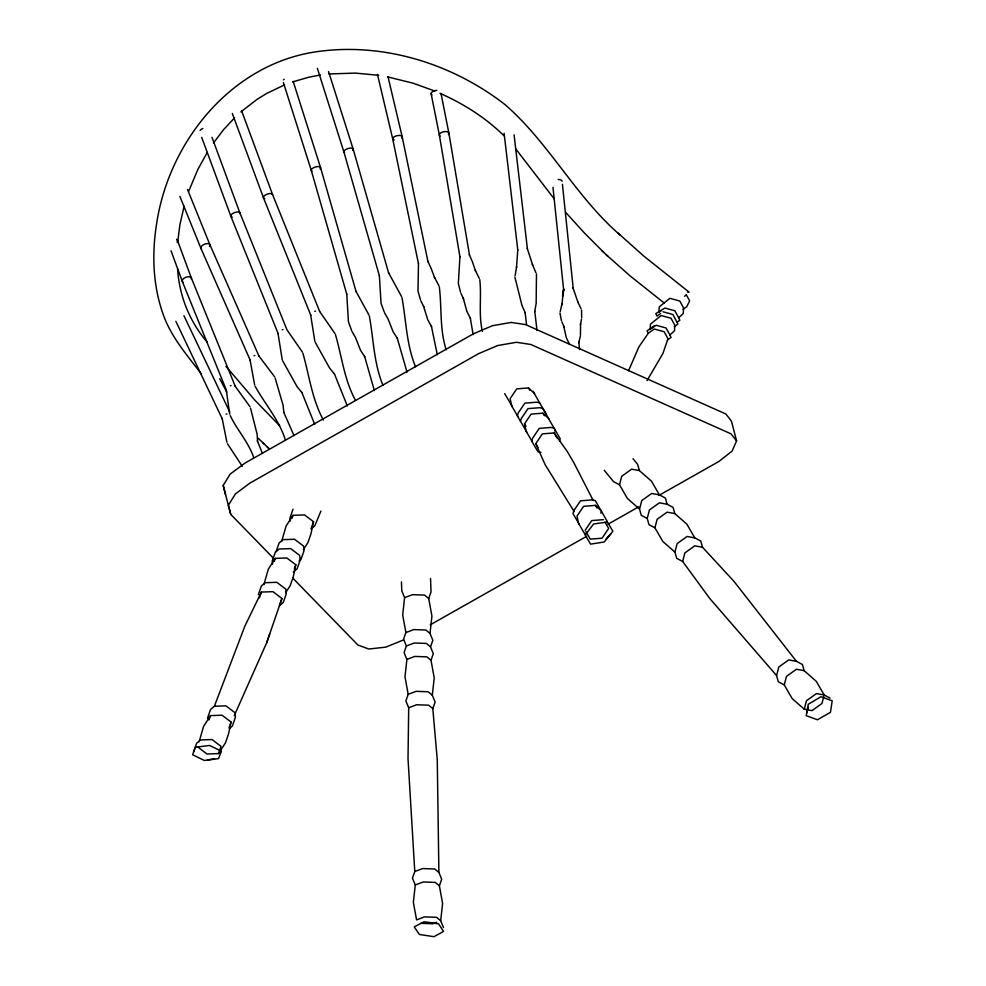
<?xml version="1.0" encoding="UTF-8"?>
<svg xmlns="http://www.w3.org/2000/svg" width="986" height="986" viewBox="0 0 986 986"><rect width="100%" height="100%" fill="white"/><g stroke="black" fill="none" stroke-linecap="round" stroke-linejoin="round"><path stroke-width="1.48" d="M222.146 418.434L226.903 442.233M226.238 389.84L229.713 414.206M580.446 335.376L580.569 323.654M401.45 581.839L401.783 590.848L404.605 597.664L402.682 615.017L405.899 632.568L403.582 639.187L406.392 645.99L404.075 652.609L406.898 659.412L404.975 676.778L408.192 694.329L405.875 700.935L408.697 707.751L408.019 758.665L414.773 871.538L412.456 878.156L415.279 884.972L413.356 902.326L416.573 919.876L424.498 916.881L436.564 917.325L440.68 920.776L443.503 927.579M418.471 263.545L418.002 291.104L420.48 299.867M516.491 267.551L517.786 249.976M278.027 333.416L282.218 359.767M310.652 314.965L314.83 341.304M459.944 256.717L458.342 283.475L460.474 292.041M650.119 329.583L650.489 324.123L661.138 315.532L671.022 318.256L674.855 325.294L674.486 330.741L669.901 335.03L671.059 337.483L667.374 340.096M561.847 304.908L563.61 289.687M177.665 242.568L179.883 224.697L184.136 206.148M573.223 288.454L562.427 184.308M440.68 920.776L442.603 903.41L439.386 885.859L441.703 879.241L438.893 872.437L437.266 759.762L432.805 708.651L435.122 702.032L432.312 695.216L434.222 677.863L431.018 660.312L433.322 653.693L430.512 646.89L432.829 640.271L430.019 633.456L431.93 616.102L428.713 598.551L431.03 591.933L430.537 578.412M469.509 255.189L448.901 133.233L441.013 93.497M527.411 248.78L514.076 134.86M806.647 712.977L806.24 715.676L817.468 719.768L830.446 712.323L832.196 700.799L820.968 696.72L808.298 704.275L806.647 712.977L808.372 707.258M427.973 261.734L402.177 136.758L388.04 76.883M562.525 296.404L563.758 289.034L562.636 295.529M515.099 275.698L516.652 266.528M534.646 311.749L536.027 304.292M580.421 324.776L581.493 319.107M356.094 291.696L320.586 167.682L293.187 81.419M388.706 273.245L353.198 149.231L328.548 71.571M199.123 741.817L203.597 726.337L210.523 715.614L222.047 715.207L231.057 722.023L228.493 734.102L225.437 742.865L218.51 753.587L206.986 753.994L197.976 747.178M263.878 584.575L268.352 569.107L275.279 558.384L286.803 557.965L295.812 564.781L293.249 576.859L290.204 585.635L285.583 592.771M281.614 541.524L286.088 526.043L293.015 515.333L304.538 514.914L313.548 521.73L310.984 533.808L307.928 542.571L303.318 549.72M560.184 311.736L561.983 303.836M578.733 342.746L580.323 336.325M823.791 696.399L821.954 703.499L812.02 710.623L804.28 709.217L792.165 698.569L784.264 684.9L778.299 681.733L776.574 675.546L709.784 598.514L682.645 561.465L676.679 558.31L674.942 552.123L662.826 541.474L654.926 527.806L648.961 524.651L647.223 518.451L641.27 515.296L639.532 509.109L627.404 498.46L619.516 484.792L621.722 476.275L631.656 469.163L639.384 470.568L651.512 481.205L659.4 494.873L665.365 498.041L667.103 504.228L673.068 507.383L674.794 513.57L686.922 524.219L694.81 537.888L700.775 541.043L702.513 547.242L733.88 581.259L796.442 661.323L802.407 664.478L804.145 670.665L816.26 681.314L824.16 694.982L830.126 698.137M639.532 509.109L641.738 500.58L651.672 493.468L659.4 494.873M647.223 518.451L649.429 509.935L659.375 502.823L667.103 504.228M654.926 527.806L657.132 519.289L667.066 512.165L674.794 513.57M674.942 552.123L677.148 543.594L687.082 536.483L694.81 537.888M682.645 561.465L684.851 552.949L694.785 545.837L702.513 547.242M776.574 675.546L778.78 667.029L788.714 659.917L796.442 661.323M784.264 684.9L786.471 676.384L796.405 669.26L804.145 670.665M804.28 709.217L806.486 700.689L816.433 693.577L824.16 694.982M520.448 421.33L521.397 418.384L527.991 408.635L539.761 407.686L542.719 408.364L548.98 419.038M559.604 440.754L560.233 438.795L548.352 418.237L542.879 413.183L531.121 414.12L524.515 423.869L526.08 431.202L532.341 441.876M600.856 513.201L601.485 511.229M234.261 715.676L266.688 642.724L281.934 598.477L272.925 591.662L261.401 592.081L244.836 626.196L214.381 706.259L210.536 709.489L207.479 718.264M193.601 751.948L196.658 743.185L200.503 739.956L212.027 739.537L221.037 746.353L218.51 753.587M209.007 719.953L210.523 715.614M258.357 594.718L261.413 585.943L265.259 582.714L276.783 582.307L285.792 589.123L286.322 593.708L283.265 602.471L279.42 605.7L281.934 598.477M259.392 597.861L261.401 592.081M276.092 551.667L279.149 542.892L282.994 539.662L294.518 539.256L303.528 546.059L304.045 550.656L300.989 559.419L299.066 561.034M274.268 561.28L275.279 558.384M293.027 509.207L289.97 517.97L290.315 521.027M292.004 518.229L293.015 515.333M229.035 727.804L231.057 722.023M266.688 642.724L269.745 633.949M294.296 569.119L295.812 564.781M313.548 521.73L311.021 528.964L314.867 525.735L320.906 511.068M188.72 191.21L197.878 169.382L207.257 152.46M628.587 370.662L638.866 346.973L648.209 333.33L654.273 329.016L664.17 331.74L667.99 338.777L662.863 353.592L647.013 380.621M225.523 494.479L223.193 485.432L230.145 474.143L244.762 463.223L473.49 333.773L492.396 325.725L511.229 322.422L525.637 324.628L725.832 413.984L731.39 421.022L736.579 440.878L732.08 451.132L718.893 461.46L658.771 495.49M574.172 511.611L545.135 464.677L535.768 443.626L542.362 433.877L554.132 432.94L567.406 451.711L573.667 462.385L593.227 500.518M585.142 530.332L591.748 520.583L603.506 519.647M213.506 142.958L223.6 129.622L234.594 117.864M610.852 533.771L612.836 531.171L607.462 522.038L593.634 523.96L585.191 535.004L590.565 544.136L604.245 541.967L610.852 533.771L606.057 538.874M677.37 321.991L679.822 320.253L678.664 317.8L683.249 313.511L683.618 308.051L679.785 301.026L669.901 298.302L659.252 306.892L658.882 312.34L661.31 310.627M293.298 572.016L297.143 568.786L300.188 560.011L299.67 555.426L290.66 548.61L279.137 549.029L275.291 552.259L272.235 561.022L272.592 564.078M229.491 728.444L232.376 726.016L235.432 717.253L234.914 712.656L225.905 705.84L214.381 706.259M240.929 111.886L256.927 99.438L266.651 93.448L284.621 84.858M684.494 296.268L686.231 294.937M660.62 313.511L656.984 316.087L655.826 313.634L664.946 308.039L674.831 310.763L678.664 317.8M654.408 325.651L647.062 330.865L648.209 333.33M651.327 328.72L656.183 325.269L666.068 327.993L669.901 335.03M683.002 309.37L686.687 306.757L689.67 300.89L686.342 294.802M674.239 326.612L677.912 324L672.933 314.509L663.036 311.786M430.278 624.804L586.621 536.322M607.992 524.219L638.731 506.829M403.557 639.926L385.748 647.136L368.789 649.022L357.893 645.004L292.694 578.018M404.605 597.664L412.53 594.657L424.596 595.113L428.713 598.551M405.899 632.568L413.824 629.573L425.89 630.017L430.019 633.456M406.392 645.99L414.33 642.995L426.383 643.439L430.512 646.89M406.898 659.412L414.823 656.417L426.889 656.873L431.018 660.312M408.192 694.329L416.129 691.322L428.183 691.778L432.312 695.216M408.697 707.751L416.622 704.756L428.676 705.2L432.805 708.651M414.773 871.538L422.711 868.543L434.764 868.999L438.893 872.437M415.279 884.972L423.204 881.977L435.257 882.421L439.386 885.859M436.724 922.267L432.755 923.771L420.702 923.315M292.632 81.887L309.074 77.142L320.425 74.998M254.08 355.749L254.819 355.539M226.127 414.169L226.866 413.972M314.78 311.329L315.532 311.12M282.169 329.78L282.92 329.57M230.28 385.736L231.044 385.551M687.562 292.139L688.931 292.275M207.812 760.095L218.51 758.591L221.456 751.233L209.685 745.478L195.277 747.24L192.652 754.758L204.422 760.514L214.48 758.764M329.016 73.975L355.256 73.087L378.686 75.293M545.862 413.553L533.968 392.995L528.508 387.929L516.738 388.878L510.144 398.627L511.697 405.961L517.97 416.634M600.844 510.44L595.384 505.374L583.613 506.323L577.02 516.06L578.572 523.406L584.846 534.079M427.776 922.649L438.499 923.796L443.577 931.376L433.988 936.7L419.333 934.457L414.268 926.889L423.992 921.774L435.06 923.278M387.51 76.871L413.085 83.194L434.826 91.045M539.601 402.867L536.63 402.202L524.872 403.151L518.266 412.887L517.33 415.833L526.721 432.004M553.972 428.121L551.001 427.443L539.243 428.392L532.65 438.141L531.7 441.087L537.962 451.761L540.932 452.426M439.978 93.325C463.519 103.69 485.617 117.704 504.019 135.772M619.516 484.792L613.551 481.636L604.27 470.359M310.824 315.335L263.57 198.026M278.212 333.786L230.958 216.489M688.758 291.868L643.747 256.052L618.247 233.275L619.911 234.853C575.762 196.682 549.005 142.847 505.214 104.762C452.833 63.917 384.059 42.336 317.8 51.555C232.03 63.203 168.902 141.134 156.601 223.822C151.856 253.414 152.805 284.387 162.653 312.882C170.381 336.251 186.909 354.935 201.551 374.187M664.256 303.072L629.968 275.809L606.304 254.819M250.197 360.173L200.996 248.521L179.883 196.399M388.546 272.74L401.573 296.576M355.921 291.203L368.949 315.039M566.1 212.828L584.082 232.634L603.555 252.194M258.258 438.277L264.347 444.168M267.095 446.794L268.796 448.408L262.683 442.591M601.891 250.617L608.005 256.434M427.776 261.216L430.956 268.032M279.617 425.755L254.388 399.638L225.967 366.299M226.447 390.32L182.422 281.7L171.022 250.801M527.202 248.213L532.723 265.283M223.193 485.432L230.712 514.335L273.467 558.261M573.002 287.85L578.055 302.554M469.299 254.598L472.171 261.253M274.687 376.899L258.862 355.934M554.342 199.012L515.715 148.874M249.951 406.676L235.173 386.241M633.012 458.736L637.646 464.369L639.384 470.568M334.537 374.162L329.62 368.098L315.323 342.438M301.913 392.613L297.008 386.561L282.699 360.901M736.579 440.878L731.02 433.84L530.825 344.484L516.418 342.278L497.585 345.581L478.678 353.617L249.951 483.066L235.334 493.998L228.382 505.288L230.712 514.335M335.018 333.625L319.563 311.342M302.406 352.088L286.951 329.805L239.795 212.606M207.27 342.191C189.682 321.83 179.255 295.874 177.603 269.055M397.37 338.321L393.106 331.764L388.04 318.897L384.602 312.981M364.746 356.784L360.494 350.227L355.428 337.36L351.977 331.444M242.285 466.292L227.446 443.737M607.105 521.113L595.224 500.555L592.253 499.89L580.495 500.826L573.889 510.575L572.952 513.521L579.213 524.195M528.508 387.929L529.975 390.444M542.879 413.183L544.358 415.698M554.132 432.94L557.078 437.969M595.384 505.374L596.85 507.889M604.985 522.161L608.67 528.447L602.076 538.196L590.306 539.132L585.881 531.59M524.515 423.869L525.994 426.383M535.768 443.626L537.986 447.397M512.338 406.75L504.684 393.624M533.216 391.331L534.609 393.796M427.912 320.056L431.621 326.785M255.152 386.253C265.061 404.309 279.05 419.691 285.287 439.768M434.407 277.202L438.832 285.546M219.705 378.723L226.817 392.145M467.117 311.921L470.519 318.515M230.268 415.661C237.158 430.192 248.521 442.098 253.649 457.442M475.227 270.213L479.27 278.372M566.605 338.321L569.44 344.089M420.923 300.964L423.881 307.016M183.926 315.68L229.738 412M175.878 321.337L222.343 419.038M577.648 301.556L581 308.704M460.955 293.286L463.642 299.189M522.297 306.215L525.353 313.043M258.961 356.069L209.759 244.405L187.513 189.472M283.611 412L294.001 435.59M532.317 264.322L535.94 272.789M561.946 321.954L564.14 327.142M235.284 386.376L191.259 277.756L177.27 239.832M257.321 440.791L262.436 453.424M272.407 194.156L319.661 311.453M355.416 400.205C344.25 379.635 341.908 356.772 335.499 334.759M334.316 373.657L347.318 405.936M323.359 420.073C311.958 399.034 309.333 375.752 302.887 353.222M301.704 392.108L314.707 424.399M431.252 268.734L434.764 278.089M241.558 110.642L272.604 194.661A4.868 2.108 -20.3 0 0 266.084 194.636A4.868 2.108 -20.3 0 0 264.84 198.63M232.326 113.489L263.373 197.52M211.99 137.362L239.992 213.124M201.699 137.362L230.761 215.971M384.207 311.933L381.04 303.281L379.376 275.599M351.595 330.396L348.428 321.744L346.764 294.062M275.193 378.205L283.081 405.209L283.832 412.579M472.491 262.054L475.622 271.212M317.344 68.28L343.855 151.795L379.376 275.735M283.389 82.528L311.243 170.258L346.764 294.198M250.506 408.13L257.149 434.321L257.568 441.445M423.512 306.104L427.604 319.279M415.55 366.792C406.38 344.545 406.232 320.894 401.98 297.686M397.185 337.828L407.021 372.153M382.925 385.255C373.768 362.996 373.62 339.357 369.368 316.149M364.561 356.291L374.397 390.616M463.235 298.166L466.785 311.058M377.478 74.431L392.675 138.792L418.471 263.693M563.709 326.095L566.247 337.446M521.951 305.377L514.889 277.078M554.613 428.91L555.229 431.843M446.165 349.71C439.546 329.127 441.913 307.805 439.3 286.716M431.412 326.267L437.279 354.664M431.153 93.793L439.349 135.008L459.957 256.878M559.986 313.166L561.441 320.696M250.013 359.742L254.647 384.947M482.413 331.37C478.37 314.361 481.71 296.959 479.788 279.691M470.285 317.923L473.107 334.574M534.745 311.132L537.013 330.495M504.105 133.258L517.798 250.136M525.107 312.488L526.512 324.394M578.819 342.105L579.595 349.623M552.973 187.315L563.622 289.847M536.47 274.046L536.162 303.392M581.543 310.035L581.678 317.763M440.15 136.08A4.868 2.403 -11.2 0 1 440.791 132.863A4.868 2.403 -11.2 0 1 446.941 131.73A4.868 2.403 -11.2 0 1 448.433 134.54M311.958 171.108A4.868 2.021 -17.6 0 1 312.772 168.224A4.868 2.021 -17.6 0 1 318.786 166.572A4.868 2.021 -17.6 0 1 320.043 168.889M176.74 239.315A4.868 2.662 -20.3 0 1 177.012 242.026M283.463 79.866A4.868 2.021 -17.6 0 1 284.165 79.237M182.952 282.23A4.868 2.662 -20.3 0 1 185.972 277.214A4.868 2.662 -20.3 0 1 191.407 279.161M431.967 94.866A4.868 2.403 -11.2 0 1 431.93 92.166A4.868 2.403 -11.2 0 1 436.847 90.392M232.228 217.093A4.868 2.108 -20.3 0 1 231.5 214.48A4.868 2.108 -20.3 0 1 237.182 211.978A4.868 2.108 -20.3 0 1 239.881 213.728M200.133 130.362A4.868 2.108 -20.3 0 1 202.857 128.488M201.501 248.977A4.868 2.391 -22 0 1 202.266 245.514A4.868 2.391 -22 0 1 208.169 243.628A4.868 2.391 -22 0 1 209.451 246.438M344.57 152.645A4.868 2.021 -17.6 0 1 345.396 149.761A4.868 2.021 -17.6 0 1 351.398 148.11A4.868 2.021 -17.6 0 1 352.668 150.427M392.896 139.309A4.868 2.132 -13.3 0 1 397.789 135.538A4.868 2.132 -13.3 0 1 401.672 137.966M394.252 140A4.868 2.132 -13.3 0 1 393.439 139.716M558.187 179.501A4.856 2.416 -8.7 0 1 561.28 180.167M561.847 180.66A4.856 2.416 -8.7 0 1 562.106 181.251"/></g></svg>
